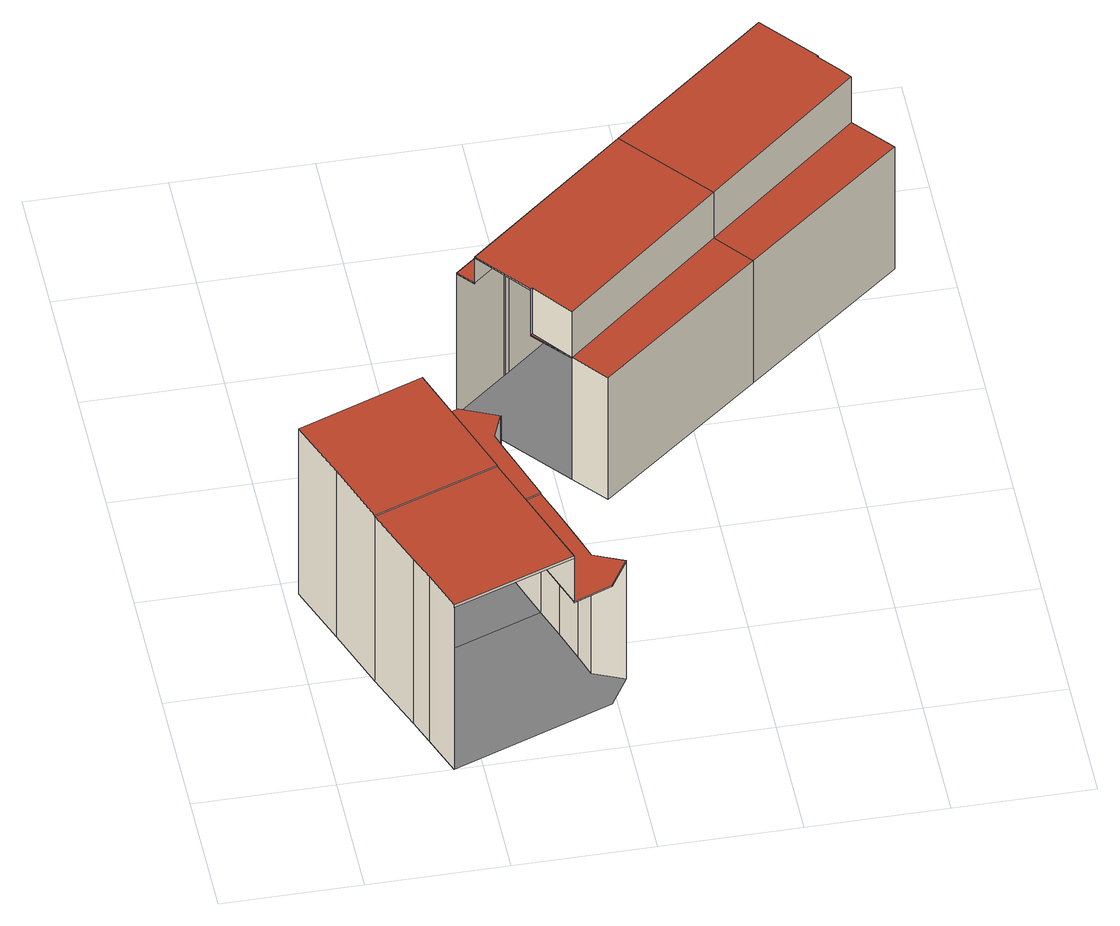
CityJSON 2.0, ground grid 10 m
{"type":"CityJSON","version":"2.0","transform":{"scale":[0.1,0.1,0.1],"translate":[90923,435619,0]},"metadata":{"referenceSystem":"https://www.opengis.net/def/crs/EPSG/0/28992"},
"CityObjects":{
"building1":{"type":"Building","attributes":{"TerrainHeight":3.03,"bron_tex":"UltraCAM-X 10cm juni 2008","voll_tex":"complete","bron_geo":"Lidar 15-30 punten - nov. 2008","status":"1"},"geometry":[{"type":"MultiSurface","lod":"2","boundaries":[[[0,1,2,3,4,5]],[[6,7,8,9,10,11,12,13,14]],[[15,16,17,18,19,20,21,22,23]],[[0,5,14,13]],[[5,4,6,14]],[[4,3,24,25]],[[3,2,18,17]],[[2,1,19,18]],[[11,10,22,21]],[[10,9,23,22]],[[9,8,15,23]],[[8,7,16,15]],[[7,6,26,27]]],"semantics":{"surfaces":[{"type":"RoofSurface"},{"type":"GroundSurface"},{"type":"WallSurface"}],"values":[0,0,1,2,2,2,2,2,2,2,2,2,2]}}]},
"building2":{"type":"Building","attributes":{"TerrainHeight":3.12,"bron_tex":"UltraCAM-X 10cm juni 2008","voll_tex":"complete","bron_geo":"Lidar 15-30 punten - nov. 2008","status":"1"},"geometry":[{"type":"MultiSurface","lod":"2","boundaries":[[[28,25,24,29,30,31]],[[32,27,26,33,34,35,36,37]],[[38,39,40,41,42,43,17,16]],[[25,28,33,26]],[[28,31,44,45]],[[31,30,46,42]],[[30,29,43,46]],[[29,24,17,43]],[[27,32,47,16]],[[32,37,38,47]],[[37,36,39,38]],[[36,35,40,39]],[[35,34,48,49]],[[34,33,50,48]]],"semantics":{"surfaces":[{"type":"RoofSurface"},{"type":"GroundSurface"},{"type":"WallSurface"}],"values":[0,0,1,2,2,2,2,2,2,2,2,2,2,2]}}]},
"building3":{"type":"Building","attributes":{"TerrainHeight":2.82,"bron_tex":"UltraCAM-X 10cm juni 2008","voll_tex":"complete","bron_geo":"Lidar 15-30 punten - nov. 2008","status":"1"},"geometry":[{"type":"MultiSurface","lod":"2","boundaries":[[[51,52,53,54,55,56]],[[57,58,59]],[[60,61,62,63,64,65,66]],[[58,67,68,69]],[[70,71,72,73,74,75,76]],[[51,56,61,60]],[[55,54,58,69]],[[54,53,59,58]],[[53,52,57,59]],[[52,51,77,78]],[[58,57,79,80]],[[66,65,81,75]],[[65,64,76,81]],[[64,63,70,76]],[[63,62,71,70]],[[60,66,82,83]],[[68,67,73,72]],[[67,58,74,73]]],"semantics":{"surfaces":[{"type":"RoofSurface"},{"type":"GroundSurface"},{"type":"WallSurface"}],"values":[0,0,0,0,1,2,2,2,2,2,2,2,2,2,2,2,2,2]}}]},
"building4":{"type":"Building","attributes":{"TerrainHeight":2.8,"bron_tex":"UltraCAM-X 10cm juni 2008","voll_tex":"complete","bron_geo":"Lidar 15-30 punten - nov. 2008","status":"1","not_allowed_object":{"key1":1},"not_allowed_array":[1,2,3],"attr_string":"some string","attr_bool":true,"attr_number":1.23,"attr_int":1},"geometry":[{"type":"MultiSurface","lod":"2","boundaries":[[[84,85,86,87]],[[56,55,88,89,90,91,92]],[[62,61,93,94]],[[69,68,95,96]],[[71,97,98,99,100,72]],[[85,84,99,98]],[[56,92,93,61]],[[91,90,87,86]],[[90,89,84,87]],[[89,88,101,99]],[[88,55,69,96]],[[62,94,97,71]],[[96,95,100,101]],[[95,68,72,100]]],"semantics":{"surfaces":[{"type":"RoofSurface","not_allowed_object":{"key1":1},"not_allowed_array":[1,2,3],"attr_string":"some string","attr_bool":true,"attr_number":1.23,"attr_int":1},{"type":"GroundSurface"},{"type":"WallSurface"}],"values":[0,0,0,0,1,2,2,2,2,2,2,2,2,2]}}]}
},
"vertices":[
[101,222,152],[10,188,152],[27,142,152],[44,95,152],[134,128,152],[101,221,152],[134,128,110],[166,140,110],[150,187,110],[146,200,110],[153,218,110],[154,219,110],[127,231,110],[101,222,110],[101,221,110],[150,187,0],[166,140,0],[44,95,0],[27,142,0],[10,188,0],[127,231,0],[154,219,0],[153,218,0],[146,200,0],[44,95,151],[134,128,151],[134,128,109],[166,140,109],
[168,32,151],[62,49,151],[69,30,151],[80,0,151],[174,117,109],[168,32,109],[196,43,109],[210,65,109],[188,75,109],[182,93,109],[182,93,0],[188,75,0],[210,65,0],[196,43,0],[80,0,0],[62,49,0],[80,0,149],[168,32,149],[69,30,0],[174,117,0],[196,43,108],[210,65,108],[168,32,108],
[157,329,154],[188,291,154],[189,292,154],[211,264,154],[326,361,154],[273,425,154],[188,291,112],[211,264,112],[189,292,112],[157,329,130],[273,425,130],[263,437,130],[189,375,130],[186,373,130],[185,372,130],[147,341,130],[231,240,112],[348,334,112],[326,361,112],[189,375,0],[263,437,0],[348,334,0],[231,240,0],[211,264,0],[147,341,0],[186,373,0],[157,329,153],[188,291,153],[188,291,111],[211,264,111],[185,372,0],[147,341,129],[157,329,129],
[432,463,111],[433,464,111],[420,479,111],[419,479,111],[438,455,154],[432,463,154],[419,479,154],[420,479,154],[387,519,154],[387,519,130],[377,531,130],[462,426,112],[438,455,112],[377,531,0],[433,464,0],[432,463,0],[462,426,0],[438,455,0]
]}
